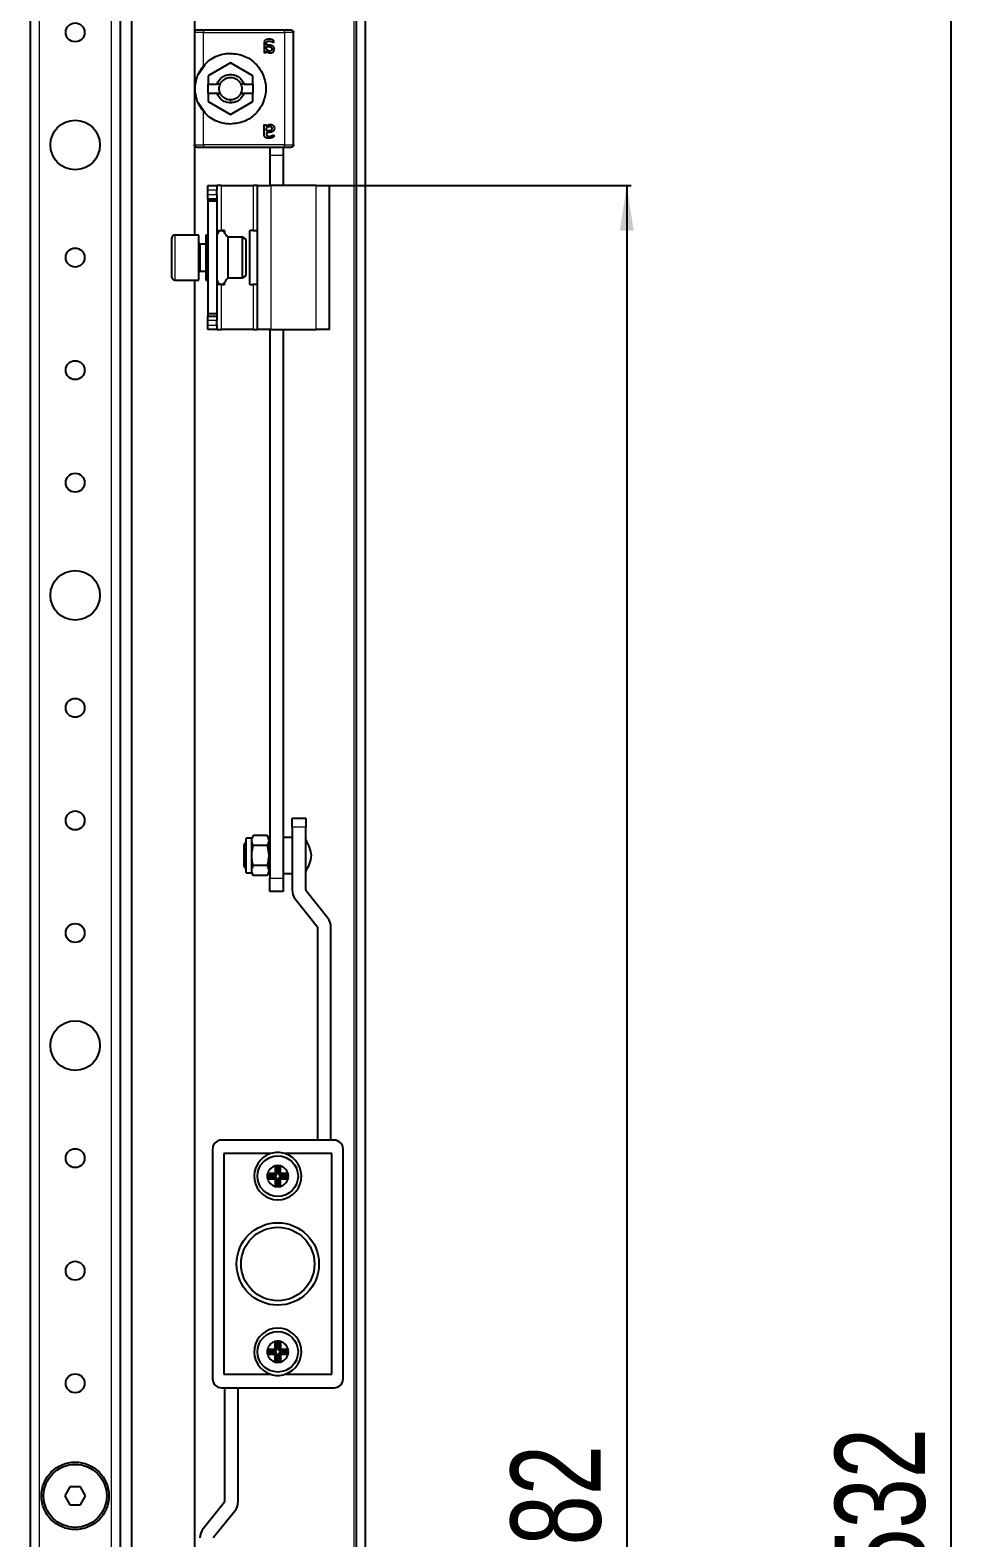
# Model space of a CAD drawing. Header units: millimetres. Extents: x -598 to 1638, y -1011 to 1043.
# Drawn here: x 1431.7 to 1637.8, y -1.2 to 333.7 of the extents above; entities that cross this region are included whole.
import ezdxf

# ---------------------------------------------------------------- set-up
doc = ezdxf.new("R2010")
doc.units = ezdxf.units.MM
doc.layers.add('FORMAT', color=7, linetype='Continuous')
doc.styles.add('SLDTEXTSTYLE0', font='TXT', dxfattribs={"width": 0.75})
doc.dimstyles.new('SLDDIMSTYLE0', dxfattribs={"dimtxt": 20, "dimasz": 10, "dimexe": 0, "dimexo": 0.0625, "dimgap": 5, "dimtad": 2, "dimdec": 1, "dimrnd": 1e-09, "dimzin": 12, "dimdsep": 46, "dimtxsty": 'SLDTEXTSTYLE0', "dimsah": 1, "dimcen": 0.09, "dimadec": 0, "dimazin": 3, "dimtfac": 1, "dimtofl": 0, "dimtmove": 0, "dimatfit": 3, "dimfxl": 0, "dimfrac": 2, "dimtolj": 1, "dimtzin": 12, "dimarcsym": 0})

# ---------------------------------------------------------------- blocks, each defined once
blk = doc.blocks.new('_D_5')
at = {"layer": 'FORMAT'}
for p, q in [((1498.25, 774.17), (1637.25, 774.17)), ((1636.25, 774.17), (1636.25, -757.83)), ((1498.25, -757.83), (1637.25, -757.83))]:
    blk.add_line(p, q, dxfattribs=at)
for points in [[(1636.25, 774.17), (1634.71, 764.17), (1637.78, 764.17)], [(1636.25, -757.83), (1637.78, -747.83), (1634.71, -747.83)]]:
    blk.add_solid(points, dxfattribs=at)
at = {"layer": 'FORMAT', "insert": (1610.46, -21.39), "char_height": 20, "attachment_point": 1, "rotation": 90, "style": 'SLDTEXTSTYLE0'}
blk.add_mtext('1532', dxfattribs=at)
blk = doc.blocks.new('_D_8')
at = {"layer": 'FORMAT'}
for p, q in [((1495.25, 299.17), (1565.25, 299.17)), ((1564.25, 299.17), (1564.25, -282.83)), ((1495.25, -282.83), (1565.25, -282.83))]:
    blk.add_line(p, q, dxfattribs=at)
for points in [[(1564.25, 299.17), (1562.71, 289.17), (1565.78, 289.17)], [(1564.25, -282.83), (1565.78, -272.83), (1562.71, -272.83)]]:
    blk.add_solid(points, dxfattribs=at)
at = {"layer": 'FORMAT', "insert": (1538.46, -14), "char_height": 20, "attachment_point": 1, "rotation": 90, "style": 'SLDTEXTSTYLE0'}
blk.add_mtext('582', dxfattribs=at)

msp = doc.modelspace()

# ---------------------------------------------------------------- linework, layer by layer
at = {"color": 7, "linetype": 'Continuous', "lineweight": 25}
for p, q in [((1504.24, -869.33), (1504.24, 885.67)), ((1506.24, -869.33), (1506.24, 885.67)), ((1454.24, 852.67), (1454.24, -836.33)), ((1431.74, 825.67), (1431.74, -809.33)), ((1451.74, 825.67), (1451.74, -809.33)), ((1468.24, 753.17), (1468.24, 333.34)), ((1468.24, 333.17), (1468.24, 308.17)), ((1488.24, 333.67), (1470.24, 333.67)), ((1488.84, 333.67), (1488.59, 333.67)), ((1490.24, 308.17), (1490.24, 333.17)), ((1483.68, 330.63), (1483.68, 328.76)), ((1484.14, 328.76), (1484.14, 329.04)), ((1484.21, 330.37), (1484.21, 330.59)), ((1484.59, 330.37), (1484.21, 330.37)), ((1484.21, 330.02), (1484.64, 330.02)), ((1484.21, 329.43), (1484.21, 330.02)), ((1469.07, 323.8), (1470.58, 326.05)), ((1476.24, 326.38), (1471.29, 323.53)), ((1481.19, 323.53), (1476.24, 326.38)), ((1471.29, 323.53), (1471.29, 321.67)), ((1471.29, 319.67), (1471.29, 321.67)), ((1471.29, 321.67), (1473.25, 321.67)), ((1473.95, 321.67), (1473.25, 321.67)), ((1479.23, 321.67), (1478.53, 321.67)), ((1479.23, 321.67), (1481.19, 321.67)), ((1481.19, 321.67), (1481.19, 323.53)), ((1481.19, 321.67), (1481.19, 319.67)), ((1471.29, 319.67), (1471.29, 317.81)), ((1471.29, 319.67), (1473.25, 319.67)), ((1473.25, 319.67), (1473.95, 319.67)), ((1478.53, 319.67), (1479.23, 319.67)), ((1479.23, 319.67), (1481.19, 319.67)), ((1481.19, 317.81), (1481.19, 319.67)), ((1470.58, 315.29), (1469.07, 317.54)), ((1471.29, 317.81), (1476.24, 314.95)), ((1476.24, 314.95), (1481.19, 317.81)), ((1483.68, 310.71), (1483.68, 312.58)), ((1484.14, 312.58), (1484.14, 312.3)), ((1484.21, 311.32), (1484.21, 311.9)), ((1484.64, 311.32), (1484.21, 311.32)), ((1484.59, 310.96), (1484.21, 310.96)), ((1484.21, 310.96), (1484.21, 310.74)), ((1468.24, 307.99), (1468.24, 288.17)), ((1470.24, 307.67), (1488.24, 307.67)), ((1484.94, 307.74), (1484.94, 305.87)), ((1484.94, 305.87), (1484.94, 299.17)), ((1487.94, 307.74), (1487.94, 305.87)), ((1487.94, 305.87), (1487.94, 299.17)), ((1488.59, 307.67), (1488.84, 307.67)), ((1471.24, 299.17), (1473.24, 299.17)), ((1471.24, 298.17), (1471.24, 299.17)), ((1471.24, 297.17), (1471.24, 298.17)), ((1473.24, 299.17), (1473.24, 298.17)), ((1474.24, 299.17), (1473.24, 299.17)), ((1473.24, 297.17), (1473.24, 298.17)), ((1474.24, 299.17), (1481.24, 299.17)), ((1482.24, 299.17), (1481.24, 299.17)), ((1482.24, 299.17), (1485.24, 299.17)), ((1482.24, 267.17), (1482.24, 299.17)), ((1495.24, 299.17), (1485.24, 299.17)), ((1495.24, 299.17), (1498.24, 299.17)), ((1498.24, 267.17), (1498.24, 299.17)), ((1471.24, 296.17), (1471.24, 297.17)), ((1473.24, 296.17), (1471.24, 296.17)), ((1471.24, 296.17), (1471.24, 295.67)), ((1473.24, 295.67), (1471.24, 295.67)), ((1471.24, 295.67), (1471.24, 270.67)), ((1473.24, 297.17), (1473.24, 296.17)), ((1473.24, 296.17), (1473.24, 295.67)), ((1473.24, 295.67), (1473.24, 270.67)), ((1469.24, 288.17), (1463.84, 288.17)), ((1469.24, 280.61), (1469.24, 288.17)), ((1471.24, 288.17), (1470.74, 288.17)), ((1470.74, 288.17), (1470.74, 286.96)), ((1473.24, 289.17), (1474.24, 289.17)), ((1474.94, 289.17), (1474.24, 289.17)), ((1474.94, 289.17), (1474.94, 288.72)), ((1480.54, 277.17), (1480.54, 289.17)), ((1481.24, 289.17), (1480.54, 289.17)), ((1481.24, 289.17), (1482.24, 289.17)), ((1463.24, 280.92), (1463.24, 287.57)), ((1470.74, 286.17), (1469.49, 286.17)), ((1470.74, 286.96), (1470.74, 278.17)), ((1478.87, 287.67), (1475.74, 287.67)), ((1475.74, 278.67), (1475.74, 287.67)), ((1479.74, 287.17), (1478.87, 287.67)), ((1478.87, 278.67), (1478.87, 287.67)), ((1479.74, 279.17), (1479.74, 287.17)), ((1463.24, 278.77), (1463.24, 280.92)), ((1463.84, 278.17), (1469.24, 278.17)), ((1468.24, 278.17), (1468.24, -261.83)), ((1469.24, 278.17), (1469.24, 280.61)), ((1469.49, 280.17), (1470.74, 280.17)), ((1470.74, 278.17), (1471.24, 278.17)), ((1475.74, 278.67), (1478.87, 278.67)), ((1478.87, 278.67), (1479.74, 279.17)), ((1474.24, 277.17), (1473.24, 277.17)), ((1474.24, 277.17), (1474.94, 277.17)), ((1474.94, 277.62), (1474.94, 277.17)), ((1480.54, 277.17), (1481.24, 277.17)), ((1482.24, 277.17), (1481.24, 277.17)), ((1473.24, 270.67), (1471.24, 270.67)), ((1471.24, 270.67), (1471.24, 270.17)), ((1471.24, 269.17), (1471.24, 270.17)), ((1471.24, 270.17), (1473.24, 270.17)), ((1471.24, 268.17), (1471.24, 269.17)), ((1471.24, 267.17), (1471.24, 268.17)), ((1473.24, 270.67), (1473.24, 270.17)), ((1473.24, 270.17), (1473.24, 269.17)), ((1473.24, 268.17), (1473.24, 269.17)), ((1473.24, 268.17), (1473.24, 267.17)), ((1473.24, 267.17), (1471.24, 267.17)), ((1473.24, 267.17), (1474.24, 267.17)), ((1481.24, 267.17), (1474.24, 267.17)), ((1481.24, 267.17), (1482.24, 267.17)), ((1485.24, 267.17), (1482.24, 267.17)), ((1484.94, 267.17), (1484.94, 145.37)), ((1485.24, 267.17), (1495.24, 267.17)), ((1487.94, 267.17), (1487.94, 145.37)), ((1498.24, 267.17), (1495.24, 267.17)), ((1489.94, 156.67), (1489.94, 158.67)), ((1489.94, 158.67), (1492.94, 158.67)), ((1492.94, 158.67), (1492.94, 156.67)), ((1480.94, 154.22), (1479.74, 154.22)), ((1479.74, 150.37), (1479.74, 154.22)), ((1481.29, 154.82), (1480.94, 154.22)), ((1480.94, 150.37), (1480.94, 154.22)), ((1484.39, 154.82), (1481.29, 154.82)), ((1484.74, 154.22), (1484.39, 154.82)), ((1484.74, 154.22), (1484.74, 146.52)), ((1489.94, 154.37), (1487.94, 154.37)), ((1489.94, 156.67), (1489.94, 142.74)), ((1492.94, 142.74), (1492.94, 156.67)), ((1479.74, 153.32), (1479.24, 152.82)), ((1479.24, 147.92), (1479.24, 152.82)), ((1484.39, 152.59), (1481.29, 152.59)), ((1484.94, 153.32), (1484.74, 153.32)), ((1479.24, 147.92), (1479.74, 147.42)), ((1479.74, 146.52), (1479.74, 150.37)), ((1480.94, 146.52), (1480.94, 150.37)), ((1484.39, 148.14), (1481.29, 148.14)), ((1484.74, 147.42), (1484.94, 147.42)), ((1479.74, 146.52), (1480.94, 146.52)), ((1480.94, 146.52), (1481.29, 145.92)), ((1484.39, 145.92), (1481.29, 145.92)), ((1484.39, 145.92), (1484.74, 146.52)), ((1484.94, 142.37), (1484.94, 145.37)), ((1487.94, 146.37), (1489.94, 146.37)), ((1487.94, 145.37), (1487.94, 142.37)), ((1487.94, 142.37), (1484.94, 142.37)), ((1490.63, 140.76), (1495.5, 134.58)), ((1497.85, 136.44), (1492.98, 142.61)), ((1495.54, 134.46), (1495.54, 87.17)), ((1498.54, 87.17), (1498.54, 134.46)), ((1499.24, 87.17), (1474.24, 87.17)), ((1472.24, 85.17), (1472.24, 34.17)), ((1474.74, 84.17), (1474.74, 35.17)), ((1485.14, 84.17), (1474.74, 84.17)), ((1498.74, 84.17), (1488.34, 84.17)), ((1498.74, 35.17), (1498.74, 84.17)), ((1501.24, 34.17), (1501.24, 85.17)), ((1486.14, 81.44), (1486.14, 79.87)), ((1486.58, 81.08), (1486.14, 81.44)), ((1486.58, 81.08), (1486.58, 79.87)), ((1486.9, 81.08), (1487.34, 81.44)), ((1486.9, 79.87), (1486.9, 81.08)), ((1487.34, 79.87), (1487.34, 81.44)), ((1484.83, 79.33), (1484.47, 79.77)), ((1486.04, 79.77), (1484.47, 79.77)), ((1484.83, 79.01), (1484.47, 78.57)), ((1484.47, 78.57), (1486.04, 78.57)), ((1486.04, 79.33), (1484.83, 79.33)), ((1484.83, 79.01), (1486.04, 79.01)), ((1486.14, 78.47), (1486.14, 76.9)), ((1486.58, 77.26), (1486.14, 76.9)), ((1486.58, 78.47), (1486.58, 77.26)), ((1486.9, 77.26), (1486.9, 78.47)), ((1486.9, 77.26), (1487.34, 76.9)), ((1487.34, 76.9), (1487.34, 78.47)), ((1489.01, 79.77), (1487.44, 79.77)), ((1488.65, 79.33), (1487.44, 79.33)), ((1487.44, 79.01), (1488.65, 79.01)), ((1487.44, 78.57), (1489.01, 78.57)), ((1488.65, 79.33), (1489.01, 79.77)), ((1488.65, 79.01), (1489.01, 78.57)), ((1484.83, 40.33), (1484.47, 40.77)), ((1484.47, 40.77), (1486.04, 40.77)), ((1484.83, 40.33), (1486.04, 40.33)), ((1486.14, 40.87), (1486.14, 42.44)), ((1486.58, 42.08), (1486.14, 42.44)), ((1486.58, 40.87), (1486.58, 42.08)), ((1486.9, 42.08), (1487.34, 42.44)), ((1486.9, 42.08), (1486.9, 40.87)), ((1487.34, 42.44), (1487.34, 40.87)), ((1487.44, 40.77), (1489.01, 40.77)), ((1487.44, 40.33), (1488.65, 40.33)), ((1488.65, 40.33), (1489.01, 40.77)), ((1484.83, 40.01), (1484.47, 39.57)), ((1486.04, 39.57), (1484.47, 39.57)), ((1486.04, 40.01), (1484.83, 40.01)), ((1486.14, 37.9), (1486.14, 39.47)), ((1486.58, 38.26), (1486.14, 37.9)), ((1486.58, 38.26), (1486.58, 39.47)), ((1486.9, 39.47), (1486.9, 38.26)), ((1486.9, 38.26), (1487.34, 37.9)), ((1487.34, 39.47), (1487.34, 37.9)), ((1488.65, 40.01), (1487.44, 40.01)), ((1489.01, 39.57), (1487.44, 39.57)), ((1488.65, 40.01), (1489.01, 39.57)), ((1474.74, 35.17), (1485.14, 35.17)), ((1488.34, 35.17), (1498.74, 35.17)), ((1474.24, 32.17), (1499.24, 32.17)), ((1474.94, 32.17), (1474.94, 6.94)), ((1477.94, 6.94), (1477.94, 32.17)), ((1440.59, 10.17), (1439.43, 8.17)), ((1442.9, 10.17), (1440.59, 10.17)), ((1444.05, 8.17), (1442.9, 10.17)), ((1439.43, 8.17), (1440.59, 6.17)), ((1442.9, 6.17), (1444.05, 8.17)), ((1474.9, 6.81), (1470.14, 0.84)), ((1440.59, 6.17), (1442.9, 6.17)), ((1472.48, -1.03), (1477.24, 4.94))]:
    msp.add_line(p, q, dxfattribs=at)
at = {"color": 8, "linetype": 'Continuous', "lineweight": 18}
for p, q in [((1503.64, 883.07), (1503.64, -866.73)), ((1433.74, 825.67), (1433.74, -809.33)), ((1449.74, 825.67), (1449.74, -809.33)), ((1470.24, 325.73), (1470.24, 333.17)), ((1470.24, 333.17), (1488.24, 333.17)), ((1488.24, 333.17), (1488.24, 308.17)), ((1476.24, 318.17), (1476.24, 317.52)), ((1470.24, 308.17), (1470.24, 315.61)), ((1488.24, 308.17), (1470.24, 308.17)), ((1484.94, 305.87), (1487.94, 305.87)), ((1473.24, 298.17), (1471.24, 298.17)), ((1474.24, 289.17), (1474.24, 299.17)), ((1481.24, 299.17), (1481.24, 289.17)), ((1485.24, 267.17), (1485.24, 299.17)), ((1495.24, 267.17), (1495.24, 299.17)), ((1471.24, 297.17), (1473.24, 297.17)), ((1463.84, 288.17), (1463.84, 280.61)), ((1469.49, 286.17), (1469.49, 280.17)), ((1463.84, 280.61), (1463.84, 278.17)), ((1474.24, 267.17), (1474.24, 277.17)), ((1481.24, 277.17), (1481.24, 267.17)), ((1473.24, 269.17), (1471.24, 269.17)), ((1471.24, 268.17), (1473.24, 268.17)), ((1492.94, 156.67), (1489.94, 156.67)), ((1484.94, 145.37), (1487.94, 145.37)), ((1486.04, 79.33), (1486.04, 79.77)), ((1486.04, 79.01), (1486.04, 78.57)), ((1486.58, 79.87), (1486.14, 79.87)), ((1486.58, 78.47), (1486.14, 78.47)), ((1486.9, 79.87), (1487.34, 79.87)), ((1486.9, 78.47), (1487.34, 78.47)), ((1487.44, 79.33), (1487.44, 79.77)), ((1487.44, 79.01), (1487.44, 78.57)), ((1486.04, 40.33), (1486.04, 40.77)), ((1486.58, 40.87), (1486.14, 40.87)), ((1486.9, 40.87), (1487.34, 40.87)), ((1487.44, 40.33), (1487.44, 40.77)), ((1486.04, 40.01), (1486.04, 39.57)), ((1486.58, 39.47), (1486.14, 39.47)), ((1486.9, 39.47), (1487.34, 39.47)), ((1487.44, 40.01), (1487.44, 39.57))]:
    msp.add_line(p, q, dxfattribs=at)
at = {"color": 7, "linetype": 'Continuous', "lineweight": 25}
for centre, radius in [((1441.74, 333.17), 2.1), ((1441.74, 308.17), 5.5), ((1441.74, 283.17), 2.1), ((1441.74, 258.17), 2.1), ((1441.74, 233.17), 2.1), ((1441.74, 208.17), 5.5), ((1441.74, 183.17), 2.1), ((1441.74, 158.17), 2.1), ((1441.74, 133.17), 2.1), ((1441.74, 108.17), 5.5), ((1441.74, 83.17), 2.1), ((1486.74, 79.17), 4.5), ((1486.74, 59.67), 9.15), ((1486.74, 59.67), 8.15), ((1441.74, 58.17), 2.1), ((1486.74, 40.17), 4.5), ((1441.74, 33.17), 2.1), ((1441.74, 8.17), 7.5), ((1441.74, 8.17), 7)]:
    msp.add_circle(centre, radius, dxfattribs=at)
for centre, radius, start, end in [((1463.84, 287.57), 0.6, 90, 180), ((1469.49, 286.42), 0.25, 180, 270), ((1463.84, 278.77), 0.6, 180, 270), ((1469.49, 279.92), 0.25, 90, 180), ((1486.3, 149.41), 8, 6.8819, 33.8709), ((1486.3, 151.33), 8, 326.1291, 353.1181), ((1493.14, 142.74), 3.2, 180, 218.264), ((1493.14, 142.74), 0.2, 180, 218.264), ((1495.34, 134.46), 0.2, 0, 38.264), ((1495.34, 134.46), 3.2, 0, 38.264), ((1474.24, 85.17), 2, 90, 180), ((1499.24, 85.17), 2, 0, 90), ((1486.74, 79.17), 5.25, 107.7528, 72.2472), ((1486.74, 79.17), 5.25, 72.2472, 107.7528), ((1486.74, 79.17), 2.35, 104.7925, 165.2075), ((1486.74, 79.17), 2.35, 75.2075, 104.7925), ((1486.74, 79.17), 1.91, 85.1056, 94.8944), ((1486.74, 79.17), 2.35, 14.7925, 75.2075), ((1486.74, 79.17), 2.35, 165.2075, 194.7925), ((1486.74, 79.17), 2.35, 194.7925, 255.2075), ((1486.74, 79.17), 1.91, 175.1056, 184.8944), ((1486.04, 79.87), 0.1, 270, 0), ((1486.04, 79.87), 0.537, 270, 0), ((1486.04, 78.47), 0.537, 0, 90), ((1486.04, 78.47), 0.1, 0, 90), ((1486.74, 79.17), 1.91, 265.1056, 274.8944), ((1487.44, 79.87), 0.537, 180, 270), ((1487.44, 78.47), 0.537, 90, 180), ((1487.44, 79.87), 0.1, 180, 270), ((1486.74, 79.17), 2.35, 284.7925, 345.2075), ((1487.44, 78.47), 0.1, 90, 180), ((1486.74, 79.17), 1.91, 355.1056, 4.8944), ((1486.74, 79.17), 2.35, 345.2075, 14.7925), ((1486.74, 79.17), 2.35, 255.2075, 284.7925), ((1486.74, 40.17), 5.25, 287.7528, 252.2472), ((1486.74, 40.17), 2.35, 165.2075, 194.7925), ((1486.74, 40.17), 2.35, 104.7925, 165.2075), ((1486.74, 40.17), 1.91, 175.1056, 184.8944), ((1486.04, 40.87), 0.1, 270, 0), ((1486.04, 40.87), 0.537, 270, 0), ((1486.74, 40.17), 2.35, 75.2075, 104.7925), ((1486.74, 40.17), 1.91, 85.1056, 94.8944), ((1487.44, 40.87), 0.537, 180, 270), ((1486.74, 40.17), 2.35, 14.7925, 75.2075), ((1487.44, 40.87), 0.1, 180, 270), ((1486.74, 40.17), 1.91, 355.1056, 4.8944), ((1486.74, 40.17), 2.35, 345.2075, 14.7925), ((1486.74, 40.17), 2.35, 194.7925, 255.2075), ((1486.04, 39.47), 0.537, 0, 90), ((1486.04, 39.47), 0.1, 0, 90), ((1486.74, 40.17), 2.35, 255.2075, 284.7925), ((1486.74, 40.17), 1.91, 265.1056, 274.8944), ((1487.44, 39.47), 0.537, 90, 180), ((1486.74, 40.17), 2.35, 284.7925, 345.2075), ((1487.44, 39.47), 0.1, 90, 180), ((1474.24, 34.17), 2, 180, 270), ((1486.74, 40.17), 5.25, 252.2472, 287.7528), ((1499.24, 34.17), 2, 270, 0), ((1474.74, 6.94), 0.2, 321.4416, 0), ((1474.74, 6.94), 3.2, 321.4416, 0), ((1472.64, -1.15), 3.2, 141.4416, 180), ((1472.64, -1.15), 0.2, 141.4416, 180)]:
    msp.add_arc(centre, radius, start, end, dxfattribs=at)
for points in [[(1468.74, 333.67), (1468.68, 333.66), (1468.54, 333.65), (1468.38, 333.53), (1468.26, 333.37), (1468.25, 333.23), (1468.24, 333.17)], [(1470.24, 333.67), (1470.04, 333.67), (1469.65, 333.67), (1469.16, 333.67), (1468.81, 333.67), (1468.76, 333.67), (1468.74, 333.67)], [(1489.74, 333.67), (1489.72, 333.67), (1489.67, 333.67), (1489.33, 333.67), (1488.83, 333.67), (1488.44, 333.67), (1488.24, 333.67)], [(1489.74, 333.67), (1489.81, 333.66), (1489.94, 333.65), (1490.1, 333.53), (1490.22, 333.37), (1490.23, 333.23), (1490.24, 333.17)], [(1470.24, 325.73), (1470.64, 326.14), (1471.42, 326.97), (1472.91, 327.84), (1474.53, 328.41), (1475.67, 328.48), (1476.24, 328.52)], [(1476.24, 328.52), (1477.27, 328.4), (1479.32, 328.17), (1481.94, 326.35), (1483.68, 323.75), (1484.3, 320.67), (1483.68, 317.58), (1481.94, 314.99), (1479.32, 313.17), (1477.27, 312.94), (1476.24, 312.82)], [(1473.25, 321.67), (1473.39, 321.97), (1473.65, 322.57), (1474.37, 323.27), (1475.26, 323.72), (1476.24, 323.87), (1477.22, 323.72), (1478.11, 323.27), (1478.83, 322.57), (1479.1, 321.97), (1479.23, 321.67)], [(1473.95, 319.67), (1473.89, 319.83), (1473.77, 320.15), (1473.73, 320.67), (1473.77, 321.19), (1473.89, 321.51), (1473.95, 321.67)], [(1473.95, 321.67), (1474.06, 321.88), (1474.3, 322.31), (1474.85, 322.79), (1475.52, 323.11), (1476, 323.15), (1476.24, 323.17)], [(1476.24, 323.17), (1476.48, 323.15), (1476.97, 323.11), (1477.63, 322.79), (1478.19, 322.31), (1478.42, 321.88), (1478.53, 321.67)], [(1478.53, 321.67), (1478.59, 321.51), (1478.71, 321.19), (1478.76, 320.67), (1478.71, 320.15), (1478.59, 319.83), (1478.53, 319.67)], [(1476.24, 317.52), (1475.91, 317.55), (1475.26, 317.61), (1474.37, 318.08), (1473.65, 318.76), (1473.39, 319.37), (1473.25, 319.67)], [(1476.24, 318.17), (1476, 318.19), (1475.52, 318.23), (1474.85, 318.55), (1474.3, 319.03), (1474.06, 319.46), (1473.95, 319.67)], [(1479.23, 319.67), (1479.1, 319.37), (1478.83, 318.76), (1478.11, 318.08), (1477.22, 317.61), (1476.57, 317.55), (1476.24, 317.52)], [(1478.53, 319.67), (1478.42, 319.46), (1478.19, 319.03), (1477.63, 318.55), (1476.97, 318.23), (1476.48, 318.19), (1476.24, 318.17)], [(1476.24, 312.82), (1475.67, 312.85), (1474.53, 312.93), (1472.91, 313.5), (1471.42, 314.37), (1470.64, 315.19), (1470.24, 315.61)], [(1468.74, 307.67), (1468.68, 307.68), (1468.54, 307.69), (1468.38, 307.81), (1468.26, 307.97), (1468.25, 308.1), (1468.24, 308.17)], [(1490.24, 308.17), (1490.23, 308.1), (1490.22, 307.97), (1490.1, 307.81), (1489.94, 307.69), (1489.81, 307.68), (1489.74, 307.67)], [(1468.74, 307.67), (1468.76, 307.67), (1468.81, 307.67), (1469.16, 307.67), (1469.65, 307.67), (1470.04, 307.67), (1470.24, 307.67)], [(1488.24, 307.67), (1488.44, 307.67), (1488.83, 307.67), (1489.33, 307.67), (1489.67, 307.67), (1489.72, 307.67), (1489.74, 307.67)]]:
    msp.add_open_spline(points, degree=3, dxfattribs=at)
at = {"color": 8, "linetype": 'Continuous', "lineweight": 18}
for points in [[(1470.24, 333.17), (1469.98, 333.17), (1469.45, 333.17), (1468.79, 333.17), (1468.33, 333.17), (1468.27, 333.17), (1468.24, 333.17)], [(1470.24, 333.67), (1470.24, 333.66), (1470.24, 333.65), (1470.24, 333.53), (1470.24, 333.37), (1470.24, 333.23), (1470.24, 333.17)], [(1488.24, 333.17), (1488.24, 333.23), (1488.24, 333.37), (1488.24, 333.53), (1488.24, 333.65), (1488.24, 333.66), (1488.24, 333.67)], [(1490.24, 333.17), (1490.21, 333.17), (1490.15, 333.17), (1489.69, 333.17), (1489.03, 333.17), (1488.5, 333.17), (1488.24, 333.17)], [(1468.24, 308.17), (1468.27, 308.17), (1468.33, 308.17), (1468.79, 308.17), (1469.45, 308.17), (1469.98, 308.17), (1470.24, 308.17)], [(1470.24, 308.17), (1470.24, 308.1), (1470.24, 307.97), (1470.24, 307.81), (1470.24, 307.69), (1470.24, 307.68), (1470.24, 307.67)], [(1488.24, 307.67), (1488.24, 307.68), (1488.24, 307.69), (1488.24, 307.81), (1488.24, 307.97), (1488.24, 308.1), (1488.24, 308.17)], [(1488.24, 308.17), (1488.5, 308.17), (1489.03, 308.17), (1489.69, 308.17), (1490.15, 308.17), (1490.21, 308.17), (1490.24, 308.17)]]:
    msp.add_open_spline(points, degree=3, dxfattribs=at)
at = {"color": 7, "linetype": 'Continuous', "lineweight": 25}
for points, knots in [([(1484.79, 331.67), (1484.65, 331.66), (1484.42, 331.65), (1484.14, 331.56), (1483.96, 331.44), (1483.81, 331.27), (1483.7, 331), (1483.69, 330.77), (1483.68, 330.63)], [0, 0, 0, 0, 0.250089, 0.382495, 0.500259, 0.622163, 0.750133, 1, 1, 1, 1]), ([(1485.86, 331.17), (1485.86, 331.23), (1485.86, 331.31), (1485.79, 331.4), (1485.66, 331.49), (1485.33, 331.62), (1485.01, 331.65), (1484.79, 331.67)], [0, 0, 0, 0, 0.1246927, 0.1871822, 0.2497734, 0.5000394, 1, 1, 1, 1]), ([(1483.68, 328.76), (1483.68, 328.75), (1483.68, 328.73), (1483.7, 328.71), (1483.72, 328.69), (1483.8, 328.67), (1483.87, 328.67), (1483.91, 328.67)], [0, 0, 0, 0, 0.124881, 0.183376, 0.250934, 0.500336, 1, 1, 1, 1]), ([(1483.91, 328.67), (1483.96, 328.67), (1484.02, 328.67), (1484.1, 328.69), (1484.13, 328.71), (1484.14, 328.73), (1484.14, 328.75), (1484.14, 328.76)], [0, 0, 0, 0, 0.499718, 0.749437, 0.810587, 0.875078, 1, 1, 1, 1]), ([(1484.14, 329.04), (1484.26, 328.93), (1484.45, 328.76), (1484.73, 328.65), (1484.89, 328.61), (1484.97, 328.61), (1485.02, 328.61)], [0, 0, 0, 0, 0.499113, 0.749325, 0.874665, 1, 1, 1, 1]), ([(1484.21, 330.59), (1484.22, 330.68), (1484.22, 330.82), (1484.28, 330.99), (1484.35, 331.1), (1484.46, 331.18), (1484.58, 331.23), (1484.72, 331.25), (1484.81, 331.26), (1484.85, 331.26)], [0, 0, 0, 0, 0.250023, 0.382539, 0.499802, 0.620838, 0.749652, 0.874777, 1, 1, 1, 1]), ([(1484.93, 329.02), (1484.86, 329.03), (1484.72, 329.04), (1484.46, 329.17), (1484.31, 329.33), (1484.21, 329.43)], [0, 0, 0, 0, 0.249939, 0.499864, 1, 1, 1, 1]), ([(1485.98, 329.45), (1485.97, 329.53), (1485.96, 329.69), (1485.87, 329.91), (1485.71, 330.08), (1485.45, 330.25), (1485.06, 330.36), (1484.75, 330.37), (1484.59, 330.37)], [0, 0, 0, 0, 0.125049, 0.249886, 0.370856, 0.49982, 0.749609, 1, 1, 1, 1]), ([(1484.64, 330.02), (1484.74, 330.02), (1484.92, 330.01), (1485.15, 329.95), (1485.29, 329.86), (1485.39, 329.76), (1485.44, 329.63), (1485.44, 329.54), (1485.45, 329.49)], [0, 0, 0, 0, 0.279652, 0.500248, 0.629485, 0.750186, 0.875763, 1, 1, 1, 1]), ([(1484.85, 331.26), (1485.01, 331.24), (1485.25, 331.21), (1485.51, 331.09), (1485.63, 331.02), (1485.7, 330.98), (1485.74, 330.97), (1485.76, 330.96)], [0, 0, 0, 0, 0.4987, 0.749508, 0.874949, 0.946783, 1, 1, 1, 1]), ([(1485.45, 329.49), (1485.44, 329.43), (1485.43, 329.33), (1485.37, 329.21), (1485.3, 329.14), (1485.22, 329.08), (1485.13, 329.04), (1485.03, 329.03), (1484.97, 329.02), (1484.93, 329.02)], [0, 0, 0, 0, 0.2491681, 0.3736348, 0.4993903, 0.6193944, 0.7496557, 0.8747703, 1, 1, 1, 1]), ([(1485.02, 328.61), (1485.14, 328.62), (1485.32, 328.63), (1485.55, 328.71), (1485.7, 328.81), (1485.82, 328.94), (1485.95, 329.15), (1485.97, 329.33), (1485.98, 329.45)], [0, 0, 0, 0, 0.25007, 0.379181, 0.500499, 0.62417, 0.750842, 1, 1, 1, 1]), ([(1485.76, 330.96), (1485.77, 330.96), (1485.78, 330.97), (1485.8, 330.98), (1485.82, 330.99), (1485.83, 331.01), (1485.85, 331.05), (1485.86, 331.09), (1485.86, 331.14), (1485.86, 331.16), (1485.86, 331.17)], [0, 0, 0, 0, 0.128825, 0.180169, 0.243397, 0.36986, 0.499864, 0.749649, 0.843476, 1, 1, 1, 1]), ([(1470.24, 315.61), (1469.95, 315.99), (1469.38, 316.74), (1468.83, 317.99), (1468.48, 319.27), (1468.35, 320.67), (1468.48, 322.07), (1468.83, 323.35), (1469.39, 324.6), (1469.96, 325.35), (1470.24, 325.73)], [0, 0, 0, 0, 0.125762, 0.25037, 0.375307, 0.500139, 0.62481, 0.749763, 0.874888, 1, 1, 1, 1]), ([(1483.68, 312.58), (1483.68, 312.59), (1483.68, 312.61), (1483.7, 312.62), (1483.72, 312.65), (1483.8, 312.67), (1483.87, 312.67), (1483.91, 312.67)], [0, 0, 0, 0, 0.124884, 0.186377, 0.250914, 0.500322, 1, 1, 1, 1]), ([(1483.91, 312.67), (1483.96, 312.67), (1484.02, 312.67), (1484.08, 312.65), (1484.11, 312.64), (1484.13, 312.63), (1484.14, 312.61), (1484.14, 312.59), (1484.14, 312.58)], [0, 0, 0, 0, 0.4991618, 0.6442419, 0.7496985, 0.8136051, 0.8752168, 1, 1, 1, 1]), ([(1484.14, 312.3), (1484.26, 312.41), (1484.45, 312.58), (1484.77, 312.71), (1484.93, 312.72), (1485.02, 312.73)], [0, 0, 0, 0, 0.499364, 0.749701, 1, 1, 1, 1]), ([(1484.21, 311.9), (1484.31, 312.01), (1484.46, 312.17), (1484.69, 312.28), (1484.83, 312.31), (1484.9, 312.31), (1484.93, 312.32)], [0, 0, 0, 0, 0.499765, 0.749504, 0.874771, 1, 1, 1, 1]), ([(1485.98, 311.88), (1485.98, 311.84), (1485.97, 311.77), (1485.94, 311.61), (1485.87, 311.43), (1485.71, 311.25), (1485.44, 311.09), (1485.06, 310.98), (1484.75, 310.97), (1484.59, 310.96)], [0, 0, 0, 0, 0.062637, 0.125278, 0.250072, 0.374841, 0.499994, 0.749696, 1, 1, 1, 1]), ([(1485.45, 311.85), (1485.44, 311.8), (1485.44, 311.71), (1485.39, 311.58), (1485.29, 311.48), (1485.15, 311.39), (1484.92, 311.33), (1484.74, 311.32), (1484.64, 311.32)], [0, 0, 0, 0, 0.124446, 0.249795, 0.37, 0.499734, 0.719932, 1, 1, 1, 1]), ([(1484.93, 312.32), (1485, 312.31), (1485.1, 312.31), (1485.22, 312.26), (1485.3, 312.2), (1485.37, 312.13), (1485.42, 312.04), (1485.44, 311.94), (1485.45, 311.88), (1485.45, 311.85)], [0, 0, 0, 0, 0.249623, 0.37714, 0.499734, 0.62273, 0.749812, 0.874876, 1, 1, 1, 1]), ([(1485.02, 312.73), (1485.14, 312.72), (1485.32, 312.71), (1485.55, 312.62), (1485.7, 312.53), (1485.82, 312.4), (1485.95, 312.19), (1485.97, 312.01), (1485.98, 311.88)], [0, 0, 0, 0, 0.25007, 0.379559, 0.500499, 0.624556, 0.750843, 1, 1, 1, 1]), ([(1484.79, 309.67), (1484.72, 309.67), (1484.57, 309.67), (1484.35, 309.71), (1484.14, 309.78), (1483.96, 309.9), (1483.81, 310.07), (1483.7, 310.34), (1483.69, 310.56), (1483.68, 310.71)], [0, 0, 0, 0, 0.125255, 0.250437, 0.383066, 0.500493, 0.622629, 0.75025, 1, 1, 1, 1]), ([(1484.21, 310.74), (1484.21, 310.7), (1484.21, 310.61), (1484.24, 310.48), (1484.28, 310.35), (1484.35, 310.24), (1484.46, 310.16), (1484.63, 310.09), (1484.76, 310.08), (1484.85, 310.08)], [0, 0, 0, 0, 0.125295, 0.250514, 0.383518, 0.50035, 0.621938, 0.750243, 1, 1, 1, 1]), ([(1485.86, 310.17), (1485.86, 310.14), (1485.86, 310.09), (1485.84, 310), (1485.79, 309.94), (1485.66, 309.85), (1485.33, 309.72), (1485.01, 309.69), (1484.79, 309.67)], [0, 0, 0, 0, 0.062686, 0.125173, 0.187628, 0.250185, 0.500314, 1, 1, 1, 1]), ([(1484.85, 310.08), (1485.01, 310.09), (1485.32, 310.12), (1485.58, 310.33), (1485.74, 310.37), (1485.76, 310.37)], [0, 0, 0, 0, 0.498852, 0.946609, 1, 1, 1, 1]), ([(1485.76, 310.37), (1485.77, 310.37), (1485.78, 310.37), (1485.8, 310.36), (1485.82, 310.35), (1485.83, 310.32), (1485.86, 310.26), (1485.86, 310.21), (1485.86, 310.17)], [0, 0, 0, 0, 0.13107, 0.182437, 0.243796, 0.371388, 0.500442, 1, 1, 1, 1]), ([(1475.74, 287.67), (1475.57, 287.82), (1475.22, 288.13), (1475.02, 288.7), (1474.66, 289), (1474.32, 289.13), (1473.96, 289.1), (1473.62, 288.91), (1473.36, 288.55), (1473.28, 288.25), (1473.24, 288.1)], [0, 0, 0, 0, 0.185676, 0.371025, 0.466937, 0.562172, 0.656347, 0.751553, 0.873842, 1, 1, 1, 1]), ([(1473.24, 278.24), (1473.28, 278.09), (1473.36, 277.79), (1473.62, 277.43), (1473.96, 277.24), (1474.32, 277.21), (1474.66, 277.34), (1475.02, 277.64), (1475.22, 278.21), (1475.57, 278.52), (1475.74, 278.67)], [0, 0, 0, 0, 0.126158, 0.248447, 0.343653, 0.437828, 0.533063, 0.628975, 0.814324, 1, 1, 1, 1]), ([(1481.29, 152.59), (1481.11, 152.99), (1480.77, 153.74), (1481.12, 154.47), (1481.29, 154.82)], [0, 0, 0, 0, 0.534707, 1, 1, 1, 1]), ([(1484.39, 154.82), (1484.57, 154.42), (1484.91, 153.68), (1484.56, 152.94), (1484.39, 152.59)], [0, 0, 0, 0, 0.534707, 1, 1, 1, 1]), ([(1481.29, 148.14), (1481.11, 148.9), (1480.77, 150.38), (1481.12, 151.87), (1481.29, 152.59)], [0, 0, 0, 0, 0.508481, 1, 1, 1, 1]), ([(1484.39, 152.59), (1484.57, 151.84), (1484.91, 150.36), (1484.56, 148.87), (1484.39, 148.14)], [0, 0, 0, 0, 0.508481, 1, 1, 1, 1]), ([(1481.29, 145.92), (1481.11, 146.32), (1480.77, 147.06), (1481.12, 147.8), (1481.29, 148.14)], [0, 0, 0, 0, 0.534707, 1, 1, 1, 1]), ([(1484.39, 148.14), (1484.57, 147.75), (1484.91, 147), (1484.56, 146.26), (1484.39, 145.92)], [0, 0, 0, 0, 0.534707, 1, 1, 1, 1])]:
    msp.add_open_spline(points, degree=3, knots=knots, dxfattribs=at)

# ---------------------------------------------------------------- dimensions: what is measured, and where the dimension line sits
at = {"layer": 'FORMAT'}
for base, p1, p2, picture, middle in [((1636.25, -757.83), (1498.24, 774.17), (1498.24, -757.83), '_D_5', (1636.25, 8.17)), ((1564.25, -282.83), (1495.24, 299.17), (1495.24, -282.83), '_D_8', (1564.25, 8.17))]:
    dim = msp.add_linear_dim(base=base, p1=p1, p2=p2, angle=90, dimstyle='SLDDIMSTYLE0', dxfattribs=at)
    dim.commit()
    dim.dimension.update_dxf_attribs({"geometry": picture, "text_midpoint": middle, "dimtype": 160})

doc.saveas('drawing.dxf')
